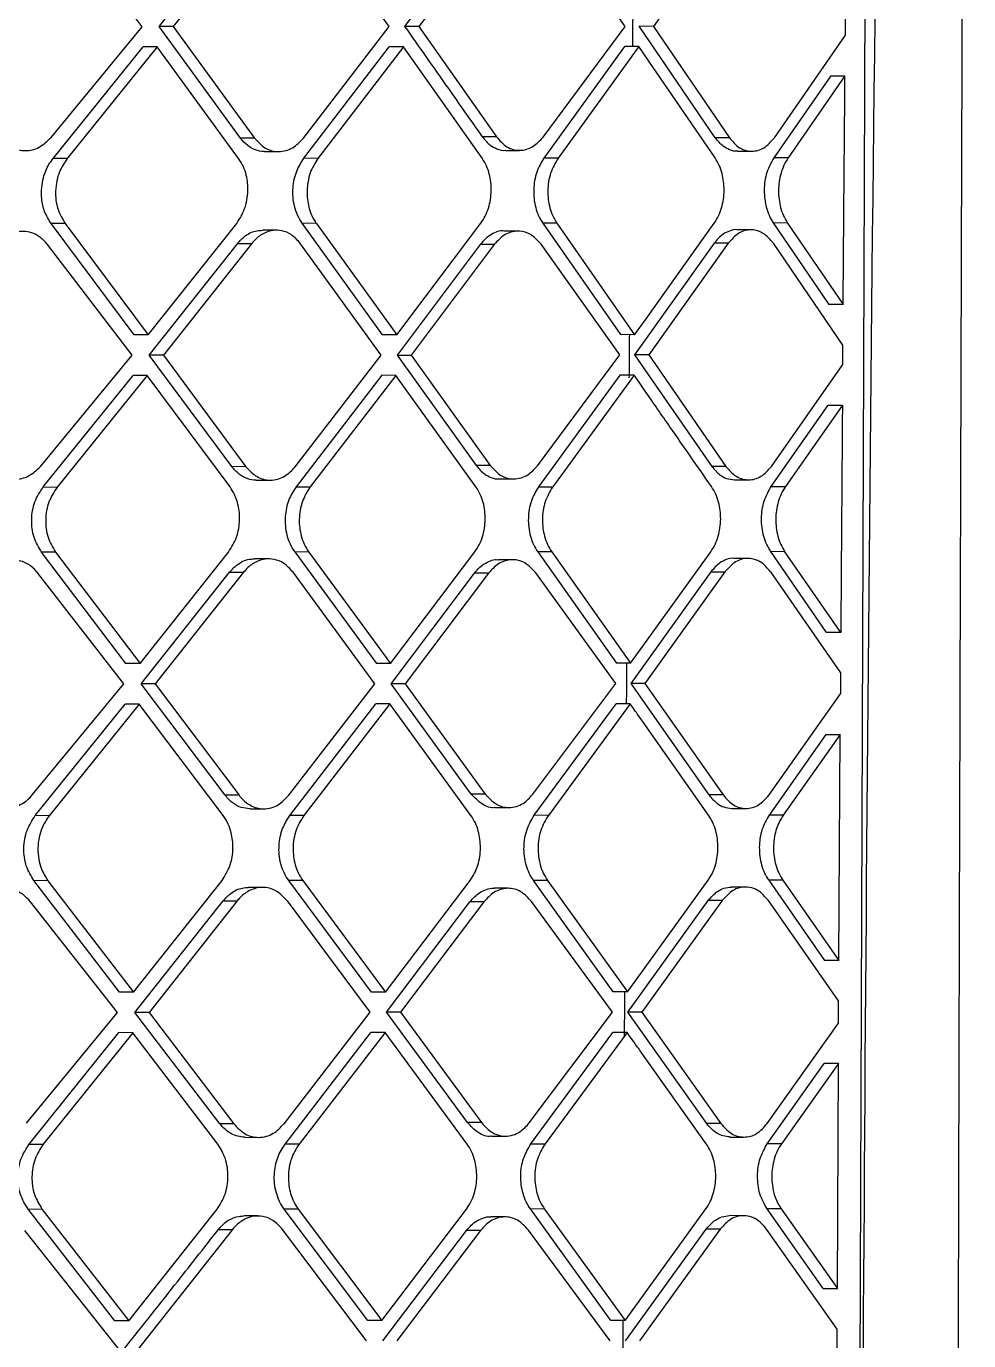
# Model space of a CAD drawing. Extents: x 526 to 610, y 679 to 808.
# Drawn here: x 538.282 to 539.306, y 746.247 to 747.675 of the extents above; entities that cross this region are included whole.
import ezdxf

# ---------------------------------------------------------------- set-up
doc = ezdxf.new("R2010")
doc.units = 0
doc.header["$MEASUREMENT"] = 0
doc.layers.add('1', color=4, linetype='Continuous')

# ---------------------------------------------------------------- blocks, each defined once
blk = doc.blocks.new('JETSETTER LX')
at = {"layer": '1', "color": 3, "linetype": 'Continuous', "lineweight": 25}
for p, q in [((13.0705, 52.0898), (13.0579, 48.6569)), ((12.2808, 50.7972), (12.1906, 50.9175)), ((12.2992, 50.7973), (12.3948, 50.9185)), ((12.4101, 50.9184), (12.3145, 50.7973)), ((12.549, 50.7974), (12.4629, 50.9185)), ((12.6555, 50.9175), (12.5659, 50.7975)), ((12.6709, 50.9175), (12.5812, 50.7974)), ((12.8054, 50.7976), (12.7211, 50.9178)), ((12.9217, 50.9188), (12.8362, 50.7976)), ((12.1818, 50.6769), (12.2808, 50.7972)), ((12.3875, 50.6762), (12.2992, 50.7973)), ((12.3145, 50.7973), (12.2993, 50.7973)), ((12.3145, 50.7973), (12.4027, 50.6762)), ((12.4559, 50.6762), (12.549, 50.7974)), ((12.5812, 50.7974), (12.5659, 50.7975)), ((12.5812, 50.7974), (12.6657, 50.6775)), ((12.7163, 50.6772), (12.8054, 50.7976)), ((12.9033, 50.6766), (12.8207, 50.7977)), ((12.8362, 50.7976), (12.8208, 50.7977)), ((12.8362, 50.7976), (12.9188, 50.6766)), ((12.9677, 50.6766), (13.0448, 50.7881)), ((12.1841, 50.6541), (12.2817, 50.7753)), ((12.297, 50.7753), (12.1993, 50.6541)), ((12.297, 50.7753), (12.2817, 50.7753)), ((12.3855, 50.6542), (12.297, 50.7753)), ((12.4565, 50.6543), (12.5492, 50.7755)), ((12.5646, 50.7754), (12.4718, 50.6542)), ((12.5646, 50.7754), (12.5492, 50.7755)), ((12.6501, 50.6543), (12.5646, 50.7754)), ((12.805, 50.7757), (12.7173, 50.6545)), ((12.8204, 50.7756), (12.7327, 50.6544)), ((12.8204, 50.7756), (12.805, 50.7757)), ((12.9033, 50.6546), (12.8313, 50.7598)), ((13.0289, 50.744), (12.9672, 50.6547)), ((13.0444, 50.744), (12.9826, 50.6546)), ((13.0289, 50.744), (13.0444, 50.744)), ((12.4027, 50.6762), (12.3875, 50.6762)), ((12.6657, 50.6775), (12.6503, 50.6776)), ((12.9188, 50.6766), (12.9033, 50.6766)), ((12.1993, 50.6541), (12.1841, 50.6541)), ((12.4137, 50.6616), (12.4289, 50.6616)), ((12.4718, 50.6542), (12.4565, 50.6543)), ((12.6754, 50.6629), (12.6908, 50.6629)), ((12.7327, 50.6544), (12.7173, 50.6545)), ((12.9276, 50.662), (12.943, 50.662)), ((12.9826, 50.6546), (12.9671, 50.6547)), ((12.2721, 50.4623), (12.1818, 50.5834)), ((12.197, 50.5834), (12.1818, 50.5834)), ((12.197, 50.5834), (12.2874, 50.4623)), ((12.2874, 50.4623), (12.3835, 50.5835)), ((12.542, 50.4625), (12.4547, 50.5836)), ((12.47, 50.5835), (12.4547, 50.5836)), ((12.47, 50.5835), (12.5573, 50.4624)), ((12.5573, 50.4624), (12.6487, 50.5836)), ((12.7161, 50.5837), (12.8004, 50.4627)), ((12.7314, 50.5837), (12.7161, 50.5837)), ((12.7314, 50.5837), (12.8158, 50.4626)), ((12.8282, 50.4798), (12.9024, 50.5838)), ((12.9665, 50.584), (13.0269, 50.4953)), ((12.982, 50.5839), (12.9666, 50.584)), ((12.982, 50.5839), (13.0424, 50.4953)), ((12.4267, 50.5761), (12.4114, 50.5762)), ((12.6893, 50.5751), (12.6739, 50.5752)), ((12.9423, 50.5765), (12.9269, 50.5766)), ((12.2698, 50.4403), (12.1779, 50.5605)), ((12.2885, 50.4403), (12.3843, 50.5615)), ((12.3996, 50.5615), (12.3038, 50.4403)), ((12.3996, 50.5615), (12.3843, 50.5615)), ((12.5405, 50.4404), (12.4529, 50.5615)), ((12.648, 50.5605), (12.5578, 50.4405)), ((12.6633, 50.5605), (12.5731, 50.4405)), ((12.6633, 50.5605), (12.648, 50.5605)), ((12.7999, 50.4406), (12.7142, 50.5609)), ((12.9021, 50.5619), (12.8157, 50.4407)), ((12.9175, 50.5619), (12.8311, 50.4406)), ((12.9175, 50.5619), (12.9021, 50.5619)), ((13.0421, 50.4514), (12.9666, 50.5619)), ((13.0424, 50.4953), (13.0269, 50.4953)), ((12.8158, 50.4626), (12.8282, 50.4798)), ((12.2874, 50.4623), (12.2721, 50.4623)), ((12.5573, 50.4624), (12.542, 50.4625)), ((12.8158, 50.4626), (12.8004, 50.4627)), ((13.0419, 50.4302), (13.0421, 50.4514)), ((12.1707, 50.3199), (12.2698, 50.4403)), ((12.3782, 50.3193), (12.2885, 50.4403)), ((12.3038, 50.4403), (12.2885, 50.4403)), ((12.3038, 50.4403), (12.3935, 50.3192)), ((12.4471, 50.3192), (12.5405, 50.4404)), ((12.5578, 50.4405), (12.6437, 50.3206)), ((12.5578, 50.4405), (12.5731, 50.4405)), ((12.5731, 50.4405), (12.659, 50.3205)), ((12.7102, 50.3202), (12.7999, 50.4406)), ((12.8157, 50.4407), (12.8996, 50.3196)), ((12.8311, 50.4406), (12.8157, 50.4407)), ((12.8311, 50.4406), (12.915, 50.3196)), ((12.9645, 50.3196), (13.0419, 50.4302)), ((12.1732, 50.2972), (12.2709, 50.4183)), ((12.2862, 50.4183), (12.1885, 50.2971)), ((12.2862, 50.4183), (12.2709, 50.4183)), ((12.3762, 50.2972), (12.2862, 50.4183)), ((12.5411, 50.4185), (12.448, 50.2973)), ((12.5564, 50.4184), (12.4633, 50.2973)), ((12.5564, 50.4184), (12.5411, 50.4185)), ((12.6434, 50.2974), (12.5564, 50.4184)), ((12.7998, 50.4187), (12.7115, 50.2975)), ((12.8152, 50.4186), (12.7268, 50.2974)), ((12.8152, 50.4186), (12.7999, 50.4187)), ((12.9643, 50.2977), (13.0261, 50.3862)), ((13.0416, 50.3861), (12.9797, 50.2976)), ((13.0261, 50.3862), (13.0416, 50.3861)), ((12.3935, 50.3192), (12.3782, 50.3193)), ((12.659, 50.3205), (12.6437, 50.3206)), ((12.915, 50.3196), (12.8996, 50.3196)), ((12.1733, 50.2972), (12.1885, 50.2971)), ((12.4047, 50.3046), (12.4199, 50.3046)), ((12.448, 50.2973), (12.4633, 50.2973)), ((12.6691, 50.306), (12.6844, 50.3059)), ((12.7115, 50.2975), (12.7268, 50.2974)), ((12.9242, 50.305), (12.9396, 50.305)), ((12.9643, 50.2977), (12.9797, 50.2976)), ((12.2631, 50.1054), (12.1714, 50.2265)), ((12.1866, 50.2264), (12.1714, 50.2265)), ((12.1866, 50.2264), (12.2784, 50.1053)), ((12.2784, 50.1053), (12.3746, 50.2265)), ((12.4465, 50.2266), (12.5352, 50.1055)), ((12.4618, 50.2265), (12.4465, 50.2266)), ((12.4618, 50.2265), (12.5505, 50.1055)), ((12.5505, 50.1055), (12.6422, 50.2267)), ((12.7105, 50.2268), (12.7961, 50.1057)), ((12.7258, 50.2267), (12.7105, 50.2268)), ((12.7258, 50.2267), (12.8114, 50.1056)), ((12.8249, 50.1243), (12.8987, 50.2269)), ((13.0244, 50.1391), (12.9638, 50.227)), ((12.9792, 50.2269), (12.9638, 50.227)), ((13.0399, 50.1391), (12.9792, 50.2269)), ((12.4182, 50.2192), (12.4029, 50.2192)), ((12.6833, 50.2182), (12.6679, 50.2182)), ((12.9391, 50.2195), (12.9237, 50.2196)), ((12.2608, 50.0833), (12.1675, 50.2036)), ((12.2797, 50.0834), (12.3756, 50.2046)), ((12.3909, 50.2045), (12.295, 50.0833)), ((12.3756, 50.2046), (12.3909, 50.2045)), ((12.5337, 50.0835), (12.4447, 50.2045)), ((12.5512, 50.0835), (12.6418, 50.2036)), ((12.6571, 50.2035), (12.5665, 50.0835)), ((12.6571, 50.2035), (12.6418, 50.2036)), ((12.7954, 50.0836), (12.7084, 50.2039)), ((12.8986, 50.2049), (12.8116, 50.0837)), ((12.914, 50.2049), (12.8269, 50.0837)), ((12.8986, 50.2049), (12.914, 50.2049)), ((12.9636, 50.2049), (13.0396, 50.0952)), ((13.0399, 50.1391), (13.0244, 50.1391)), ((12.8114, 50.1056), (12.8249, 50.1243)), ((12.2784, 50.1053), (12.2631, 50.1054)), ((12.5505, 50.1055), (12.5352, 50.1055)), ((12.8114, 50.1056), (12.7961, 50.1057)), ((13.0396, 50.0952), (13.0394, 50.0725)), ((12.1617, 49.963), (12.2608, 50.0833)), ((12.3708, 49.9623), (12.2797, 50.0834)), ((12.295, 50.0833), (12.2798, 50.0834)), ((12.295, 50.0833), (12.386, 49.9622)), ((12.4401, 49.9623), (12.5337, 50.0835)), ((12.6383, 49.9636), (12.5512, 50.0835)), ((12.5665, 50.0835), (12.5513, 50.0835)), ((12.5665, 50.0835), (12.6536, 49.9636)), ((12.7052, 49.9633), (12.7954, 50.0836)), ((12.8116, 50.0837), (12.8966, 49.9626)), ((12.8269, 50.0837), (12.8116, 50.0837)), ((12.8269, 50.0837), (12.912, 49.9626)), ((12.9619, 49.9626), (13.0394, 50.0725)), ((12.1646, 49.9402), (12.2622, 50.0614)), ((12.2774, 50.0613), (12.1798, 49.9401)), ((12.2774, 50.0613), (12.2622, 50.0614)), ((12.3687, 49.9402), (12.2774, 50.0613)), ((12.4412, 49.9403), (12.5345, 50.0615)), ((12.5497, 50.0615), (12.4564, 49.9403)), ((12.5497, 50.0615), (12.5345, 50.0615)), ((12.6379, 49.9404), (12.5497, 50.0615)), ((12.7068, 49.9405), (12.7956, 50.0617)), ((12.811, 50.0616), (12.7221, 49.9404)), ((12.811, 50.0616), (12.7956, 50.0617)), ((12.8962, 49.9406), (12.8243, 50.0427)), ((13.0237, 50.0284), (12.9619, 49.9407)), ((13.0392, 50.0284), (12.9773, 49.9406)), ((13.0237, 50.0284), (13.0392, 50.0284)), ((13.0377, 49.7827), (13.0392, 50.0284)), ((12.386, 49.9622), (12.3708, 49.9623)), ((12.6536, 49.9636), (12.6383, 49.9636)), ((12.912, 49.9626), (12.8966, 49.9626)), ((12.1798, 49.9401), (12.1646, 49.9402)), ((12.3976, 49.9477), (12.4128, 49.9476)), ((12.4564, 49.9403), (12.4412, 49.9403)), ((12.6641, 49.949), (12.6793, 49.9489)), ((12.7221, 49.9404), (12.7068, 49.9405)), ((12.9214, 49.948), (12.9368, 49.948)), ((12.9773, 49.9406), (12.9619, 49.9407)), ((12.2561, 49.7484), (12.1631, 49.8695)), ((12.1783, 49.8694), (12.1631, 49.8695)), ((12.1783, 49.8694), (12.2714, 49.7483)), ((12.2714, 49.7483), (12.3675, 49.8695)), ((12.5299, 49.7485), (12.44, 49.8696)), ((12.4553, 49.8696), (12.44, 49.8696)), ((12.4553, 49.8696), (12.5451, 49.7485)), ((12.5451, 49.7485), (12.637, 49.8697)), ((12.7926, 49.7487), (12.706, 49.8698)), ((12.7213, 49.8697), (12.706, 49.8698)), ((12.7213, 49.8697), (12.808, 49.7487)), ((12.8224, 49.7685), (12.8957, 49.8699)), ((12.9615, 49.87), (13.0223, 49.7828)), ((12.9769, 49.8699), (12.9615, 49.87)), ((12.9769, 49.8699), (13.0377, 49.7827)), ((12.4115, 49.8622), (12.3962, 49.8622)), ((12.6784, 49.8612), (12.6631, 49.8612)), ((12.9364, 49.8625), (12.921, 49.8626)), ((12.2538, 49.7263), (12.1593, 49.8466)), ((12.2729, 49.7264), (12.3688, 49.8476)), ((12.384, 49.8475), (12.2882, 49.7263)), ((12.3688, 49.8476), (12.384, 49.8475)), ((12.4382, 49.8476), (12.5283, 49.7265)), ((12.5461, 49.7265), (12.6368, 49.8466)), ((12.6521, 49.8465), (12.5614, 49.7265)), ((12.6521, 49.8465), (12.6368, 49.8466)), ((12.7919, 49.7266), (12.7039, 49.8469)), ((12.8083, 49.7267), (12.8958, 49.8479)), ((12.9111, 49.8479), (12.8236, 49.7267)), ((12.9111, 49.8479), (12.8958, 49.8479)), ((13.0375, 49.7388), (12.9612, 49.8479)), ((13.0377, 49.7827), (13.0223, 49.7828)), ((12.808, 49.7487), (12.8224, 49.7685)), ((12.2714, 49.7483), (12.2561, 49.7484)), ((12.5451, 49.7485), (12.5299, 49.7485)), ((12.808, 49.7487), (12.7926, 49.7487)), ((13.0374, 49.7148), (13.0375, 49.7388)), ((12.1549, 49.606), (12.2538, 49.7263)), ((12.3651, 49.6053), (12.2729, 49.7264)), ((12.2882, 49.7263), (12.273, 49.7264)), ((12.2882, 49.7263), (12.3804, 49.6052)), ((12.5283, 49.7265), (12.4347, 49.6053)), ((12.6342, 49.6066), (12.5461, 49.7265)), ((12.5614, 49.7265), (12.5461, 49.7265)), ((12.5614, 49.7265), (12.6495, 49.6066)), ((12.7014, 49.6063), (12.7919, 49.7266)), ((12.8942, 49.6056), (12.8083, 49.7267)), ((12.8236, 49.7267), (12.8083, 49.7267)), ((12.8236, 49.7267), (12.9096, 49.6056)), ((12.9599, 49.6056), (13.0374, 49.7148)), ((12.158, 49.5832), (12.2554, 49.7044)), ((12.2706, 49.7043), (12.1732, 49.5832)), ((12.2706, 49.7043), (12.2554, 49.7044)), ((12.3631, 49.5832), (12.2706, 49.7043)), ((12.436, 49.5833), (12.5293, 49.7045)), ((12.5446, 49.7045), (12.4512, 49.5833)), ((12.5446, 49.7045), (12.5293, 49.7045)), ((12.6338, 49.5834), (12.5446, 49.7045)), ((12.7032, 49.5835), (12.7923, 49.7047)), ((12.8076, 49.7047), (12.7185, 49.5835)), ((12.8076, 49.7047), (12.7923, 49.7047)), ((12.8937, 49.5836), (12.822, 49.6845)), ((12.96, 49.5837), (13.0218, 49.6708)), ((13.0372, 49.6708), (12.9754, 49.5836)), ((13.0372, 49.6708), (13.0218, 49.6708)), ((13.0361, 49.4263), (13.0372, 49.6708)), ((12.3804, 49.6052), (12.3651, 49.6053)), ((12.6495, 49.6066), (12.6342, 49.6066)), ((12.9096, 49.6056), (12.8942, 49.6056)), ((12.158, 49.5832), (12.1732, 49.5832)), ((12.3922, 49.5907), (12.4073, 49.5906)), ((12.4512, 49.5833), (12.436, 49.5833)), ((12.6602, 49.592), (12.6754, 49.5919)), ((12.7032, 49.5835), (12.7185, 49.5835)), ((12.9192, 49.591), (12.9346, 49.591)), ((12.9754, 49.5837), (12.96, 49.5837)), ((12.251, 49.3914), (12.1569, 49.5125)), ((12.1721, 49.5124), (12.1569, 49.5125)), ((12.1721, 49.5124), (12.2662, 49.3913)), ((12.2662, 49.3913), (12.3622, 49.5125)), ((12.5259, 49.3915), (12.4351, 49.5126)), ((12.4504, 49.5126), (12.4352, 49.5126)), ((12.4504, 49.5126), (12.5412, 49.3915)), ((12.5412, 49.3915), (12.6331, 49.5127)), ((12.79, 49.3917), (12.7026, 49.5128)), ((12.7179, 49.5127), (12.7026, 49.5128)), ((12.7179, 49.5127), (12.8054, 49.3917)), ((12.8206, 49.4126), (12.8933, 49.5129)), ((13.0207, 49.4263), (12.9597, 49.513)), ((12.9751, 49.5129), (12.9597, 49.513)), ((12.9751, 49.5129), (13.0361, 49.4263)), ((12.4064, 49.5052), (12.3911, 49.5052)), ((12.6748, 49.5042), (12.6595, 49.5042)), ((12.9343, 49.5055), (12.919, 49.5056)), ((12.2601, 49.3549), (12.1531, 49.4896)), ((12.3789, 49.4905), (12.2702, 49.3529)), ((12.3636, 49.4906), (12.3789, 49.4905)), ((12.5244, 49.3695), (12.4333, 49.4906)), ((12.5423, 49.3695), (12.6331, 49.4896)), ((12.6484, 49.4895), (12.5576, 49.3695)), ((12.6484, 49.4895), (12.6331, 49.4896)), ((12.7893, 49.3697), (12.7004, 49.4899)), ((12.8058, 49.3697), (12.8936, 49.4909)), ((12.9089, 49.4909), (12.8212, 49.3697)), ((12.9089, 49.4909), (12.8936, 49.4909)), ((13.0359, 49.3823), (12.9593, 49.4909)), ((13.0207, 49.4263), (13.0361, 49.4263)), ((12.8054, 49.3917), (12.8206, 49.4126)), ((12.2662, 49.3913), (12.251, 49.3914)), ((12.5412, 49.3915), (12.5259, 49.3915)), ((12.8054, 49.3917), (12.79, 49.3917)), ((13.0358, 49.3573), (13.0359, 49.3823))]:
    blk.add_line(p, q, dxfattribs=at)
at = {"layer": '1', "color": 3, "linetype": 'Continuous', "lineweight": 25, "flags": 128}
for points in [[(12.8313, 50.7598), (12.8252, 50.7687), (12.8204, 50.7756)], [(12.8274, 50.4012), (12.8206, 50.4109), (12.8152, 50.4186)]]:
    blk.add_lwpolyline(points, dxfattribs=at)
at = {"layer": '1', "color": 3, "linetype": 'Continuous', "lineweight": 25}
for points, knots in [([(13.1617, 43.6583), (13.1622, 43.8718), (13.1631, 44.3019), (13.1636, 44.9309), (13.164, 45.5277), (13.1641, 46.0716), (13.1642, 46.6131), (13.1644, 47.1644), (13.1649, 47.7379), (13.1655, 48.2141), (13.1661, 48.5971), (13.1667, 48.8903), (13.1673, 49.1848), (13.168, 49.4959), (13.1689, 49.8389), (13.17, 50.2232), (13.1714, 50.6654), (13.173, 51.1684), (13.1747, 51.7351), (13.1764, 52.3521), (13.1781, 52.9987), (13.1786, 53.4397), (13.1789, 53.6583)], [0, 0, 0, 0, 0.064043, 0.129021, 0.188699, 0.243093, 0.292193, 0.351147, 0.408463, 0.464243, 0.494021, 0.523342, 0.552206, 0.582377, 0.616662, 0.655095, 0.69768, 0.749323, 0.805999, 0.867696, 0.934431, 1, 1, 1, 1]), ([(13.1296, 53.6367), (13.1296, 53.6361), (13.1295, 53.6314), (13.1292, 53.6158), (13.1282, 53.56), (13.1241, 53.3516), (13.1073, 52.5409), (13.0727, 50.9378), (13.0646, 49.491), (13.06, 48.6578)], [0, 0, 0, 0, 0.000353, 0.002828, 0.009436, 0.033986, 0.128384, 0.498019, 1, 1, 1, 1]), ([(12.8139, 50.8196), (12.8138, 50.8123), (12.8136, 50.7976), (12.8134, 50.7829), (12.8134, 50.7756)], [0, 0, 0, 0, 0.503474, 1, 1, 1, 1]), ([(13.0448, 50.7881), (13.0448, 50.7917), (13.0449, 50.7982), (13.045, 50.8047), (13.045, 50.8075)], [0, 0, 0, 0, 0.560001, 1, 1, 1, 1]), ([(12.5659, 50.7975), (12.5818, 50.775), (12.61, 50.735), (12.638, 50.695), (12.6503, 50.6776)], [0, 0, 0, 0, 0.562685, 1, 1, 1, 1]), ([(13.0424, 50.4953), (13.0427, 50.5367), (13.0433, 50.6153), (13.044, 50.6982), (13.0444, 50.7397), (13.0444, 50.744)], [0, 0, 0, 0, 0.5, 0.948214, 1, 1, 1, 1]), ([(12.1266, 50.6772), (12.1286, 50.6749), (12.1324, 50.6704), (12.1414, 50.6645), (12.1538, 50.6614), (12.1692, 50.6648), (12.1776, 50.6729), (12.1818, 50.6769)], [0, 0, 0, 0, 0.133166, 0.261119, 0.500361, 0.749179, 1, 1, 1, 1]), ([(12.4137, 50.6617), (12.4133, 50.6617), (12.41, 50.6613), (12.4037, 50.6631), (12.3949, 50.6676), (12.39, 50.6733), (12.3875, 50.6762)], [0, 0, 0, 0, 0.038801, 0.33146, 0.651871, 1, 1, 1, 1]), ([(12.4027, 50.6762), (12.4065, 50.6721), (12.414, 50.6639), (12.4267, 50.6609), (12.4368, 50.6623), (12.4464, 50.6662), (12.4522, 50.6723), (12.4559, 50.6762)], [0, 0, 0, 0, 0.249464, 0.498817, 0.634636, 0.763603, 1, 1, 1, 1]), ([(12.6503, 50.6776), (12.6531, 50.6742), (12.6578, 50.6686), (12.6666, 50.6642), (12.6723, 50.6625), (12.6754, 50.663), (12.6754, 50.663)], [0, 0, 0, 0, 0.391006, 0.666648, 0.995201, 1, 1, 1, 1]), ([(12.6657, 50.6775), (12.6693, 50.6735), (12.6765, 50.6653), (12.6887, 50.6622), (12.6985, 50.6637), (12.7076, 50.6677), (12.7129, 50.6735), (12.7163, 50.6772)], [0, 0, 0, 0, 0.249213, 0.498608, 0.643315, 0.775257, 1, 1, 1, 1]), ([(12.9276, 50.662), (12.9276, 50.662), (12.9247, 50.6615), (12.9193, 50.6632), (12.9108, 50.6675), (12.9061, 50.6732), (12.9033, 50.6766)], [0, 0, 0, 0, 0.00178, 0.323625, 0.597529, 1, 1, 1, 1]), ([(12.9188, 50.6766), (12.9223, 50.6724), (12.9272, 50.6668), (12.9357, 50.6628), (12.9447, 50.6612), (12.9568, 50.6643), (12.9641, 50.6725), (12.9677, 50.6766)], [0, 0, 0, 0, 0.249482, 0.342738, 0.500385, 0.75038, 1, 1, 1, 1]), ([(12.1818, 50.5834), (12.1792, 50.5876), (12.1743, 50.5955), (12.1713, 50.6095), (12.1712, 50.6221), (12.1735, 50.635), (12.178, 50.6459), (12.1825, 50.652), (12.1841, 50.6541)], [0, 0, 0, 0, 0.206381, 0.389639, 0.549713, 0.68655, 0.889699, 1, 1, 1, 1]), ([(12.1993, 50.6541), (12.1962, 50.6494), (12.1913, 50.6421), (12.1877, 50.6295), (12.1861, 50.6159), (12.1879, 50.5988), (12.194, 50.5885), (12.197, 50.5834)], [0, 0, 0, 0, 0.2278723, 0.3589258, 0.5010821, 0.750487, 1, 1, 1, 1]), ([(12.3835, 50.5835), (12.3867, 50.5886), (12.3932, 50.5989), (12.3964, 50.6181), (12.3948, 50.6337), (12.3909, 50.6457), (12.3874, 50.6512), (12.3855, 50.6542)], [0, 0, 0, 0, 0.24857, 0.499632, 0.716873, 0.850307, 1, 1, 1, 1]), ([(12.4547, 50.5836), (12.4529, 50.5864), (12.4494, 50.5919), (12.4461, 50.6019), (12.4445, 50.612), (12.4445, 50.6251), (12.4477, 50.6405), (12.4536, 50.6498), (12.4565, 50.6543)], [0, 0, 0, 0, 0.14388, 0.282402, 0.415579, 0.543425, 0.78213, 1, 1, 1, 1]), ([(12.4718, 50.6542), (12.4686, 50.6492), (12.4638, 50.6415), (12.4607, 50.6288), (12.4594, 50.6161), (12.4609, 50.6033), (12.4649, 50.5915), (12.4682, 50.5862), (12.4699, 50.5835)], [0, 0, 0, 0, 0.244737, 0.371339, 0.500424, 0.731274, 0.861019, 1, 1, 1, 1]), ([(12.6487, 50.5836), (12.6503, 50.5862), (12.6537, 50.5911), (12.6583, 50.6029), (12.6609, 50.6188), (12.659, 50.6347), (12.655, 50.6465), (12.6518, 50.6517), (12.6501, 50.6543)], [0, 0, 0, 0, 0.128548, 0.254971, 0.500537, 0.734828, 0.863664, 1, 1, 1, 1]), ([(12.7173, 50.6545), (12.7144, 50.6496), (12.7085, 50.6397), (12.7059, 50.6235), (12.7063, 50.6105), (12.7081, 50.6007), (12.7113, 50.5915), (12.7145, 50.5863), (12.7161, 50.5837)], [0, 0, 0, 0, 0.23656, 0.481293, 0.607513, 0.736, 0.866811, 1, 1, 1, 1]), ([(12.7327, 50.6544), (12.7296, 50.6492), (12.7236, 50.6389), (12.7207, 50.6191), (12.7226, 50.6031), (12.7267, 50.5914), (12.7298, 50.5863), (12.7314, 50.5837)], [0, 0, 0, 0, 0.251011, 0.499986, 0.738943, 0.866819, 1, 1, 1, 1]), ([(12.9024, 50.5838), (12.904, 50.5864), (12.9072, 50.5914), (12.9115, 50.6031), (12.9139, 50.6192), (12.9119, 50.6352), (12.9079, 50.6469), (12.9048, 50.652), (12.9033, 50.6546)], [0, 0, 0, 0, 0.130155, 0.257013, 0.500115, 0.739469, 0.867181, 1, 1, 1, 1]), ([(12.9671, 50.6547), (12.9643, 50.6496), (12.9586, 50.6395), (12.9558, 50.6197), (12.9578, 50.6033), (12.962, 50.5915), (12.965, 50.5865), (12.9665, 50.584)], [0, 0, 0, 0, 0.244852, 0.492302, 0.743286, 0.87103, 1, 1, 1, 1]), ([(12.9826, 50.6546), (12.981, 50.6521), (12.9779, 50.6471), (12.9737, 50.6354), (12.9713, 50.6193), (12.9734, 50.6032), (12.9774, 50.5915), (12.9804, 50.5865), (12.982, 50.5839)], [0, 0, 0, 0, 0.129008, 0.255478, 0.500117, 0.740833, 0.8682, 1, 1, 1, 1]), ([(12.1779, 50.5605), (12.1753, 50.5635), (12.1702, 50.5691), (12.161, 50.5736), (12.1522, 50.5752), (12.142, 50.5741), (12.1317, 50.5695), (12.1253, 50.563), (12.1226, 50.5602)], [0, 0, 0, 0, 0.175694, 0.336945, 0.483743, 0.616085, 0.836602, 1, 1, 1, 1]), ([(12.3843, 50.5615), (12.387, 50.5645), (12.3932, 50.5713), (12.403, 50.5758), (12.4094, 50.5759), (12.4114, 50.576)], [0, 0, 0, 0, 0.34943, 0.797504, 1, 1, 1, 1]), ([(12.4529, 50.5615), (12.4497, 50.5651), (12.4438, 50.5718), (12.433, 50.576), (12.4234, 50.5764), (12.4137, 50.5737), (12.4058, 50.5685), (12.4011, 50.5632), (12.3996, 50.5615)], [0, 0, 0, 0, 0.212542, 0.4002, 0.562904, 0.700598, 0.90018, 1, 1, 1, 1]), ([(12.6739, 50.5751), (12.6739, 50.5752), (12.6694, 50.5764), (12.6622, 50.5729), (12.6536, 50.5673), (12.6499, 50.5628), (12.648, 50.5605)], [0, 0, 0, 0, 0.006981, 0.491903, 0.743292, 1, 1, 1, 1]), ([(12.7142, 50.5609), (12.7105, 50.5649), (12.7037, 50.5725), (12.6943, 50.575), (12.687, 50.5752), (12.6814, 50.5743), (12.6722, 50.5703), (12.6668, 50.5643), (12.6633, 50.5605)], [0, 0, 0, 0, 0.249179, 0.469215, 0.498974, 0.639487, 0.769974, 1, 1, 1, 1]), ([(12.9269, 50.5766), (12.9269, 50.5766), (12.9242, 50.5771), (12.9191, 50.5755), (12.9103, 50.5716), (12.9052, 50.5656), (12.9021, 50.5619)], [0, 0, 0, 0, 0.002263, 0.297017, 0.56182, 1, 1, 1, 1]), ([(12.9666, 50.5619), (12.9631, 50.5661), (12.9592, 50.5706), (12.9538, 50.5737), (12.9495, 50.5757), (12.9409, 50.5774), (12.9285, 50.5742), (12.9212, 50.566), (12.9175, 50.5619)], [0, 0, 0, 0, 0.249579, 0.275177, 0.325597, 0.50043, 0.750407, 1, 1, 1, 1]), ([(12.8101, 50.4626), (12.81, 50.4553), (12.8099, 50.4396), (12.8098, 50.4239), (12.8097, 50.4157)], [0, 0, 0, 0, 0.471458, 1, 1, 1, 1]), ([(12.8994, 50.2976), (12.8843, 50.3192), (12.8603, 50.3538), (12.8363, 50.3883), (12.8274, 50.4012)], [0, 0, 0, 0, 0.6276313, 1, 1, 1, 1]), ([(13.0416, 50.3861), (13.0416, 50.3848), (13.0415, 50.3731), (13.0412, 50.3319), (13.0406, 50.2508), (13.0401, 50.1802), (13.0399, 50.1391)], [0, 0, 0, 0, 0.0156481, 0.1429111, 0.500005, 1, 1, 1, 1]), ([(12.1151, 50.3202), (12.1191, 50.3161), (12.1271, 50.308), (12.1425, 50.3045), (12.158, 50.3078), (12.1664, 50.3158), (12.1707, 50.3199)], [0, 0, 0, 0, 0.256138, 0.499736, 0.746349, 1, 1, 1, 1]), ([(12.4047, 50.3047), (12.4045, 50.3047), (12.4014, 50.3043), (12.3951, 50.306), (12.3859, 50.3104), (12.3809, 50.3162), (12.3782, 50.3193)], [0, 0, 0, 0, 0.019964, 0.316431, 0.643124, 1, 1, 1, 1]), ([(12.3935, 50.3192), (12.3973, 50.3151), (12.405, 50.307), (12.4178, 50.3039), (12.4279, 50.3053), (12.4376, 50.3093), (12.4434, 50.3153), (12.4471, 50.3192)], [0, 0, 0, 0, 0.249506, 0.498865, 0.635259, 0.764411, 1, 1, 1, 1]), ([(12.6437, 50.3206), (12.6466, 50.3172), (12.6515, 50.3114), (12.6604, 50.3072), (12.666, 50.3055), (12.6691, 50.306), (12.6691, 50.306)], [0, 0, 0, 0, 0.403938, 0.676519, 0.995654, 1, 1, 1, 1]), ([(12.659, 50.3205), (12.6627, 50.3165), (12.67, 50.3083), (12.6824, 50.3052), (12.6923, 50.3067), (12.7015, 50.3107), (12.7068, 50.3166), (12.7102, 50.3202)], [0, 0, 0, 0, 0.249294, 0.498683, 0.644585, 0.776915, 1, 1, 1, 1]), ([(12.8996, 50.3196), (12.9025, 50.3162), (12.9072, 50.3105), (12.9159, 50.3059), (12.9213, 50.3053), (12.9242, 50.305)], [0, 0, 0, 0, 0.405785, 0.680528, 1, 1, 1, 1]), ([(12.915, 50.3196), (12.9186, 50.3155), (12.9258, 50.3073), (12.9397, 50.3038), (12.9536, 50.3073), (12.9609, 50.3155), (12.9645, 50.3196)], [0, 0, 0, 0, 0.249766, 0.499802, 0.750031, 1, 1, 1, 1]), ([(12.3746, 50.2265), (12.3778, 50.2317), (12.3843, 50.242), (12.3875, 50.2617), (12.3855, 50.2777), (12.3812, 50.2895), (12.3779, 50.2946), (12.3762, 50.2972)], [0, 0, 0, 0, 0.24934, 0.499683, 0.738223, 0.866337, 1, 1, 1, 1]), ([(12.448, 50.2973), (12.4451, 50.2928), (12.4391, 50.2834), (12.436, 50.2679), (12.4361, 50.2549), (12.4378, 50.2447), (12.4412, 50.2349), (12.4447, 50.2294), (12.4465, 50.2266)], [0, 0, 0, 0, 0.220169, 0.459673, 0.587341, 0.719944, 0.857494, 1, 1, 1, 1]), ([(12.4633, 50.2973), (12.4601, 50.2922), (12.4553, 50.2845), (12.4522, 50.2719), (12.4509, 50.2591), (12.4525, 50.2463), (12.4567, 50.2345), (12.46, 50.2292), (12.4618, 50.2265)], [0, 0, 0, 0, 0.24474, 0.371321, 0.500359, 0.732779, 0.86216, 1, 1, 1, 1]), ([(12.6422, 50.2267), (12.6439, 50.2292), (12.6472, 50.2342), (12.6518, 50.2459), (12.6544, 50.2618), (12.6524, 50.2778), (12.6483, 50.2895), (12.6451, 50.2947), (12.6434, 50.2974)], [0, 0, 0, 0, 0.128939, 0.255483, 0.500432, 0.735236, 0.863987, 1, 1, 1, 1]), ([(12.7115, 50.2975), (12.7086, 50.2926), (12.7026, 50.2826), (12.7, 50.2664), (12.7005, 50.2534), (12.7024, 50.2437), (12.7056, 50.2345), (12.7088, 50.2293), (12.7105, 50.2268)], [0, 0, 0, 0, 0.237949, 0.483213, 0.609344, 0.737488, 0.867691, 1, 1, 1, 1]), ([(12.7268, 50.2974), (12.7238, 50.2922), (12.7177, 50.2819), (12.7148, 50.2621), (12.7169, 50.2461), (12.721, 50.2344), (12.7242, 50.2293), (12.7258, 50.2267)], [0, 0, 0, 0, 0.25122, 0.499885, 0.739695, 0.867401, 1, 1, 1, 1]), ([(12.8987, 50.2269), (12.9003, 50.2294), (12.9035, 50.2344), (12.9078, 50.2462), (12.9102, 50.2622), (12.9082, 50.2782), (12.9041, 50.2899), (12.901, 50.295), (12.8994, 50.2976)], [0, 0, 0, 0, 0.130306, 0.25723, 0.500148, 0.739703, 0.867359, 1, 1, 1, 1]), ([(12.9638, 50.227), (12.9622, 50.2295), (12.9592, 50.2345), (12.9549, 50.2463), (12.9528, 50.2627), (12.9557, 50.2825), (12.9614, 50.2926), (12.9643, 50.2977)], [0, 0, 0, 0, 0.128716, 0.256313, 0.507263, 0.754897, 1, 1, 1, 1]), ([(12.9797, 50.2976), (12.9781, 50.2951), (12.975, 50.2901), (12.9707, 50.2784), (12.9683, 50.2623), (12.9704, 50.2462), (12.9745, 50.2345), (12.9776, 50.2295), (12.9792, 50.2269)], [0, 0, 0, 0, 0.129097, 0.255613, 0.50014, 0.7412, 0.868479, 1, 1, 1, 1]), ([(12.1675, 50.2036), (12.1649, 50.2064), (12.16, 50.2119), (12.151, 50.2164), (12.1423, 50.2182), (12.1321, 50.2174), (12.1213, 50.2129), (12.1147, 50.2062), (12.1118, 50.2032)], [0, 0, 0, 0, 0.168715, 0.324986, 0.468809, 0.600179, 0.824707, 1, 1, 1, 1]), ([(12.3756, 50.2046), (12.3784, 50.2075), (12.3846, 50.2142), (12.3944, 50.2188), (12.4009, 50.219), (12.4029, 50.219)], [0, 0, 0, 0, 0.347715, 0.795164, 1, 1, 1, 1]), ([(12.4447, 50.2045), (12.4415, 50.2081), (12.4354, 50.2148), (12.4246, 50.219), (12.4148, 50.2194), (12.405, 50.2167), (12.3978, 50.2119), (12.3931, 50.207), (12.3915, 50.2052), (12.3909, 50.2045)], [0, 0, 0, 0, 0.212549, 0.400214, 0.562924, 0.700621, 0.90019, 0.962626, 1, 1, 1, 1]), ([(12.6418, 50.2036), (12.6437, 50.2058), (12.6474, 50.2103), (12.656, 50.2159), (12.6632, 50.2194), (12.6678, 50.2181), (12.6679, 50.2181)], [0, 0, 0, 0, 0.258242, 0.508609, 0.983861, 1, 1, 1, 1]), ([(12.7084, 50.2039), (12.7048, 50.2079), (12.6984, 50.2148), (12.6892, 50.2178), (12.6845, 50.2182), (12.6805, 50.2182), (12.6752, 50.2173), (12.666, 50.2133), (12.6606, 50.2073), (12.6571, 50.2035)], [0, 0, 0, 0, 0.249161, 0.428558, 0.491856, 0.499315, 0.64023, 0.770796, 1, 1, 1, 1]), ([(12.9237, 50.2196), (12.9236, 50.2196), (12.9209, 50.2201), (12.9157, 50.2185), (12.9069, 50.2146), (12.9018, 50.2086), (12.8986, 50.2049)], [0, 0, 0, 0, 0.002399, 0.297859, 0.56288, 1, 1, 1, 1]), ([(12.9636, 50.2049), (12.9601, 50.2091), (12.9561, 50.2137), (12.9505, 50.2168), (12.9462, 50.2188), (12.9376, 50.2204), (12.925, 50.2172), (12.9177, 50.209), (12.914, 50.2049)], [0, 0, 0, 0, 0.249572, 0.278589, 0.33014, 0.500412, 0.750343, 1, 1, 1, 1]), ([(12.8071, 50.1057), (12.8071, 50.0983), (12.807, 50.0836), (12.8068, 50.069), (12.8068, 50.0617)], [0, 0, 0, 0, 0.502807, 1, 1, 1, 1]), ([(12.8243, 50.0427), (12.8218, 50.0463), (12.8174, 50.0526), (12.8129, 50.0589), (12.811, 50.0616)], [0, 0, 0, 0, 0.56, 1, 1, 1, 1]), ([(12.1058, 49.9633), (12.1096, 49.9593), (12.1174, 49.9513), (12.1329, 49.9474), (12.1459, 49.9503), (12.1555, 49.9563), (12.1596, 49.9607), (12.1617, 49.963)], [0, 0, 0, 0, 0.241665, 0.488652, 0.740985, 0.86981, 1, 1, 1, 1]), ([(12.3976, 49.9477), (12.3946, 49.9479), (12.3883, 49.9485), (12.3788, 49.9533), (12.3736, 49.9592), (12.3708, 49.9623)], [0, 0, 0, 0, 0.299266, 0.633133, 1, 1, 1, 1]), ([(12.386, 49.9622), (12.3874, 49.9606), (12.391, 49.9562), (12.3997, 49.9498), (12.4106, 49.9469), (12.4209, 49.9484), (12.4306, 49.9523), (12.4364, 49.9584), (12.4401, 49.9623)], [0, 0, 0, 0, 0.090752, 0.250399, 0.4995, 0.63702, 0.766441, 1, 1, 1, 1]), ([(12.6641, 49.949), (12.6641, 49.949), (12.6594, 49.9478), (12.6494, 49.9519), (12.642, 49.9597), (12.6383, 49.9636)], [0, 0, 0, 0, 0.002587, 0.501294, 1, 1, 1, 1]), ([(12.6536, 49.9636), (12.6573, 49.9595), (12.6648, 49.9514), (12.6773, 49.9482), (12.6873, 49.9497), (12.6966, 49.9538), (12.7019, 49.9596), (12.7052, 49.9633)], [0, 0, 0, 0, 0.249364, 0.49876, 0.646383, 0.779273, 1, 1, 1, 1]), ([(12.8966, 49.9626), (12.8995, 49.9592), (12.9043, 49.9535), (12.9131, 49.9489), (12.9185, 49.9483), (12.9214, 49.948)], [0, 0, 0, 0, 0.410321, 0.683969, 1, 1, 1, 1]), ([(12.912, 49.9626), (12.9156, 49.9585), (12.9229, 49.9503), (12.9369, 49.9468), (12.9509, 49.9503), (12.9583, 49.9585), (12.9619, 49.9626)], [0, 0, 0, 0, 0.249774, 0.499774, 0.749974, 1, 1, 1, 1]), ([(12.1798, 49.9401), (12.1769, 49.9359), (12.1722, 49.9289), (12.1685, 49.9164), (12.1671, 49.9048), (12.168, 49.8933), (12.1711, 49.8808), (12.1756, 49.8738), (12.1783, 49.8694)], [0, 0, 0, 0, 0.208799, 0.344289, 0.50023, 0.652846, 0.787153, 1, 1, 1, 1]), ([(12.3675, 49.8695), (12.3707, 49.8747), (12.3772, 49.885), (12.3802, 49.9041), (12.3784, 49.9197), (12.3743, 49.9317), (12.3707, 49.9373), (12.3687, 49.9402)], [0, 0, 0, 0, 0.249871, 0.499496, 0.7164, 0.849971, 1, 1, 1, 1]), ([(12.44, 49.8696), (12.4382, 49.8724), (12.4346, 49.8778), (12.4312, 49.8876), (12.4294, 49.8977), (12.4293, 49.9107), (12.4323, 49.9263), (12.4383, 49.9358), (12.4412, 49.9403)], [0, 0, 0, 0, 0.141132, 0.277708, 0.409735, 0.537221, 0.777522, 1, 1, 1, 1]), ([(12.4564, 49.9403), (12.4533, 49.9352), (12.4485, 49.9276), (12.4454, 49.9149), (12.4442, 49.9021), (12.4459, 49.8892), (12.4501, 49.8774), (12.4535, 49.8722), (12.4553, 49.8696)], [0, 0, 0, 0, 0.245058, 0.371533, 0.500277, 0.735203, 0.863992, 1, 1, 1, 1]), ([(12.637, 49.8697), (12.6387, 49.8722), (12.6421, 49.8772), (12.6467, 49.8889), (12.6492, 49.9049), (12.6471, 49.9208), (12.643, 49.9326), (12.6396, 49.9377), (12.6379, 49.9404)], [0, 0, 0, 0, 0.129482, 0.256198, 0.500349, 0.735868, 0.864475, 1, 1, 1, 1]), ([(12.706, 49.8698), (12.7043, 49.8723), (12.7011, 49.8774), (12.6967, 49.8895), (12.6947, 49.9059), (12.6979, 49.9256), (12.7038, 49.9356), (12.7068, 49.9405)], [0, 0, 0, 0, 0.131496, 0.26118, 0.514007, 0.760164, 1, 1, 1, 1]), ([(12.7221, 49.9404), (12.719, 49.9352), (12.7129, 49.9249), (12.7101, 49.9051), (12.7122, 49.8891), (12.7164, 49.8774), (12.7197, 49.8723), (12.7213, 49.8697)], [0, 0, 0, 0, 0.251581, 0.499794, 0.740616, 0.868107, 1, 1, 1, 1]), ([(12.8957, 49.8699), (12.8973, 49.8724), (12.9005, 49.8774), (12.9049, 49.8892), (12.9072, 49.9052), (12.9051, 49.9212), (12.901, 49.9329), (12.8978, 49.938), (12.8962, 49.9406)], [0, 0, 0, 0, 0.130312, 0.257248, 0.500169, 0.739987, 0.867574, 1, 1, 1, 1]), ([(12.9619, 49.9407), (12.959, 49.9356), (12.9532, 49.9254), (12.9504, 49.9056), (12.9526, 49.8892), (12.9568, 49.8774), (12.9599, 49.8725), (12.9615, 49.87)], [0, 0, 0, 0, 0.246208, 0.494277, 0.744894, 0.872001, 1, 1, 1, 1]), ([(12.9773, 49.9406), (12.9757, 49.9381), (12.9725, 49.9331), (12.9682, 49.9214), (12.9659, 49.9053), (12.968, 49.8892), (12.9722, 49.8775), (12.9753, 49.8725), (12.9769, 49.8699)], [0, 0, 0, 0, 0.12925, 0.255833, 0.500189, 0.741606, 0.868783, 1, 1, 1, 1]), ([(12.1593, 49.8466), (12.1568, 49.8493), (12.1521, 49.8545), (12.1436, 49.859), (12.1351, 49.8611), (12.1248, 49.8608), (12.1134, 49.8566), (12.1064, 49.8495), (12.1032, 49.8462)], [0, 0, 0, 0, 0.158522, 0.307519, 0.446988, 0.576929, 0.807295, 1, 1, 1, 1]), ([(12.3688, 49.8476), (12.3714, 49.8505), (12.3775, 49.8571), (12.3874, 49.8617), (12.394, 49.862), (12.3962, 49.8621)], [0, 0, 0, 0, 0.339174, 0.783725, 1, 1, 1, 1]), ([(12.4382, 49.8476), (12.4349, 49.8511), (12.4288, 49.8578), (12.4178, 49.8621), (12.4079, 49.8624), (12.3981, 49.8597), (12.3908, 49.8548), (12.3861, 49.85), (12.3846, 49.8482), (12.384, 49.8475)], [0, 0, 0, 0, 0.213557, 0.401949, 0.565105, 0.702961, 0.90198, 0.963686, 1, 1, 1, 1]), ([(12.6368, 49.8466), (12.6403, 49.8504), (12.6458, 49.8564), (12.655, 49.8601), (12.6603, 49.8618), (12.663, 49.8612), (12.6631, 49.8612)], [0, 0, 0, 0, 0.453224, 0.711215, 0.989535, 1, 1, 1, 1]), ([(12.7039, 49.8469), (12.7001, 49.8509), (12.6927, 49.8589), (12.6802, 49.8619), (12.6703, 49.8603), (12.661, 49.8563), (12.6556, 49.8503), (12.6521, 49.8465)], [0, 0, 0, 0, 0.24947, 0.498908, 0.640759, 0.771706, 1, 1, 1, 1]), ([(12.8958, 49.8479), (12.899, 49.8516), (12.9042, 49.8575), (12.9131, 49.8618), (12.9183, 49.8623), (12.921, 49.8626)], [0, 0, 0, 0, 0.43952, 0.707057, 1, 1, 1, 1]), ([(12.9612, 49.8479), (12.9576, 49.852), (12.9528, 49.8576), (12.944, 49.8617), (12.9348, 49.8634), (12.9222, 49.8602), (12.9148, 49.852), (12.9111, 49.8479)], [0, 0, 0, 0, 0.249572, 0.335071, 0.500381, 0.750288, 1, 1, 1, 1]), ([(12.8048, 49.7487), (12.8048, 49.7413), (12.8047, 49.7252), (12.8046, 49.709), (12.8045, 49.7003)], [0, 0, 0, 0, 0.456248, 1, 1, 1, 1]), ([(12.822, 49.6845), (12.8193, 49.6883), (12.8145, 49.695), (12.8097, 49.7017), (12.8076, 49.7047)], [0, 0, 0, 0, 0.56, 1, 1, 1, 1]), ([(12.3922, 49.5907), (12.3871, 49.5914), (12.3769, 49.5927), (12.3691, 49.6011), (12.3651, 49.6053)], [0, 0, 0, 0, 0.4983, 1, 1, 1, 1]), ([(12.3804, 49.6052), (12.3843, 49.6012), (12.3921, 49.593), (12.4052, 49.5899), (12.4156, 49.5914), (12.4253, 49.5954), (12.431, 49.6014), (12.4347, 49.6053)], [0, 0, 0, 0, 0.249621, 0.499002, 0.639247, 0.769655, 1, 1, 1, 1]), ([(12.6602, 49.592), (12.6601, 49.592), (12.6554, 49.5908), (12.6453, 49.5949), (12.6379, 49.6027), (12.6342, 49.6066)], [0, 0, 0, 0, 0.002591, 0.501296, 1, 1, 1, 1]), ([(12.6495, 49.6066), (12.6532, 49.6025), (12.6583, 49.5969), (12.6674, 49.5929), (12.6751, 49.5914), (12.6836, 49.5928), (12.6928, 49.5969), (12.6981, 49.6027), (12.7014, 49.6063)], [0, 0, 0, 0, 0.249179, 0.338382, 0.499401, 0.649363, 0.782923, 1, 1, 1, 1]), ([(12.9193, 49.5911), (12.9145, 49.5917), (12.905, 49.5931), (12.8978, 49.6014), (12.8942, 49.6056)], [0, 0, 0, 0, 0.498271, 1, 1, 1, 1]), ([(12.9096, 49.6056), (12.9132, 49.6015), (12.9206, 49.5933), (12.9347, 49.5898), (12.9488, 49.5933), (12.9562, 49.6015), (12.9599, 49.6056)], [0, 0, 0, 0, 0.249779, 0.499757, 0.749934, 1, 1, 1, 1]), ([(12.3622, 49.5125), (12.3654, 49.5178), (12.3719, 49.5281), (12.3748, 49.5481), (12.3723, 49.5678), (12.3661, 49.5781), (12.3631, 49.5832)], [0, 0, 0, 0, 0.252896, 0.500175, 0.752593, 1, 1, 1, 1]), ([(12.4351, 49.5126), (12.4333, 49.5153), (12.4298, 49.5207), (12.4263, 49.5303), (12.4244, 49.5402), (12.4241, 49.5533), (12.427, 49.5691), (12.433, 49.5787), (12.436, 49.5833)], [0, 0, 0, 0, 0.138202, 0.27269, 0.403472, 0.530553, 0.772538, 1, 1, 1, 1]), ([(12.4512, 49.5833), (12.4481, 49.5782), (12.4417, 49.5679), (12.4387, 49.5482), (12.4409, 49.5321), (12.4452, 49.5203), (12.4487, 49.5152), (12.4504, 49.5126)], [0, 0, 0, 0, 0.2460969, 0.49954, 0.7379692, 0.866164, 1, 1, 1, 1]), ([(12.6331, 49.5127), (12.6348, 49.5152), (12.6382, 49.5203), (12.6428, 49.532), (12.6452, 49.5479), (12.6431, 49.5638), (12.6389, 49.5756), (12.6355, 49.5808), (12.6338, 49.5834)], [0, 0, 0, 0, 0.13016, 0.257087, 0.500234, 0.736703, 0.865118, 1, 1, 1, 1]), ([(12.7026, 49.5128), (12.7009, 49.5153), (12.6977, 49.5204), (12.6933, 49.5323), (12.6912, 49.5488), (12.6942, 49.5684), (12.7002, 49.5785), (12.7032, 49.5835)], [0, 0, 0, 0, 0.130104, 0.258805, 0.510885, 0.757849, 1, 1, 1, 1]), ([(12.7185, 49.5835), (12.7154, 49.5782), (12.7093, 49.5679), (12.7065, 49.5481), (12.7087, 49.532), (12.713, 49.5203), (12.7162, 49.5153), (12.7179, 49.5127)], [0, 0, 0, 0, 0.252083, 0.499664, 0.741628, 0.868885, 1, 1, 1, 1]), ([(12.8933, 49.5129), (12.895, 49.5154), (12.8982, 49.5205), (12.9025, 49.5322), (12.9049, 49.5482), (12.9027, 49.5642), (12.8985, 49.5759), (12.8954, 49.581), (12.8937, 49.5836)], [0, 0, 0, 0, 0.130735, 0.257819, 0.500174, 0.740289, 0.867803, 1, 1, 1, 1]), ([(12.9597, 49.513), (12.9567, 49.5182), (12.9509, 49.5286), (12.9486, 49.5486), (12.9513, 49.5684), (12.9571, 49.5786), (12.96, 49.5837)], [0, 0, 0, 0, 0.253444, 0.504195, 0.752845, 1, 1, 1, 1]), ([(12.9754, 49.5837), (12.9738, 49.5811), (12.9706, 49.5761), (12.9663, 49.5644), (12.9644, 49.5514), (12.9653, 49.5378), (12.9679, 49.526), (12.9721, 49.5176), (12.9748, 49.5134), (12.9751, 49.5129)], [0, 0, 0, 0, 0.129507, 0.256126, 0.499854, 0.624501, 0.773195, 0.973727, 1, 1, 1, 1]), ([(12.3636, 49.4906), (12.366, 49.4932), (12.3718, 49.4996), (12.3815, 49.5045), (12.3885, 49.505), (12.3911, 49.5052)], [0, 0, 0, 0, 0.306864, 0.74062, 1, 1, 1, 1]), ([(12.4333, 49.4906), (12.43, 49.4942), (12.4237, 49.501), (12.4124, 49.5052), (12.4025, 49.5054), (12.3926, 49.5025), (12.3854, 49.4976), (12.3808, 49.4928), (12.3794, 49.4912), (12.3789, 49.4905)], [0, 0, 0, 0, 0.216281, 0.406631, 0.570972, 0.709235, 0.906727, 0.966469, 1, 1, 1, 1]), ([(12.6331, 49.4896), (12.6366, 49.4934), (12.642, 49.4994), (12.6512, 49.5031), (12.6566, 49.5048), (12.6594, 49.5042), (12.6595, 49.5042)], [0, 0, 0, 0, 0.449931, 0.708449, 0.988746, 1, 1, 1, 1]), ([(12.7004, 49.4899), (12.6967, 49.4939), (12.6891, 49.502), (12.6766, 49.5049), (12.6666, 49.5033), (12.6573, 49.4992), (12.6518, 49.4933), (12.6484, 49.4895)], [0, 0, 0, 0, 0.249571, 0.499029, 0.642126, 0.773468, 1, 1, 1, 1]), ([(12.8936, 49.4909), (12.8968, 49.4946), (12.902, 49.5005), (12.911, 49.5048), (12.9162, 49.5053), (12.919, 49.5056)], [0, 0, 0, 0, 0.436636, 0.703916, 1, 1, 1, 1]), ([(12.9593, 49.4909), (12.9557, 49.4951), (12.9507, 49.5007), (12.9419, 49.5047), (12.9327, 49.5063), (12.9201, 49.5032), (12.9126, 49.495), (12.9089, 49.4909)], [0, 0, 0, 0, 0.249565, 0.339844, 0.500377, 0.750258, 1, 1, 1, 1]), ([(12.2583, 49.3572), (12.2776, 49.3815), (12.3129, 49.4259), (12.3478, 49.4704), (12.3636, 49.4906)], [0, 0, 0, 0, 0.5460054, 1, 1, 1, 1]), ([(12.8032, 49.3917), (12.8031, 49.3843), (12.8031, 49.3697), (12.803, 49.355), (12.803, 49.3477)], [0, 0, 0, 0, 0.501166, 1, 1, 1, 1])]:
    blk.add_open_spline(points, degree=3, knots=knots, dxfattribs=at)
for points in [[(12.1714, 50.2265), (12.1683, 50.2316), (12.1621, 50.2419), (12.1598, 50.2618), (12.163, 50.2817), (12.1698, 50.292), (12.1732, 50.2972)], [(12.1885, 50.2971), (12.1851, 50.2919), (12.1783, 50.2816), (12.175, 50.2618), (12.1773, 50.2419), (12.1835, 50.2316), (12.1866, 50.2264)], [(12.1631, 49.8695), (12.16, 49.8746), (12.1537, 49.885), (12.1513, 49.9048), (12.1545, 49.9247), (12.1612, 49.935), (12.1646, 49.9402)], [(12.1569, 49.5125), (12.1537, 49.5177), (12.1474, 49.528), (12.1449, 49.5478), (12.1479, 49.5677), (12.1546, 49.578), (12.158, 49.5832)], [(12.1732, 49.5832), (12.1699, 49.578), (12.1632, 49.5677), (12.1601, 49.5478), (12.1626, 49.5279), (12.169, 49.5176), (12.1721, 49.5124)]]:
    blk.add_open_spline(points, degree=3, dxfattribs=at)

msp = doc.modelspace()

# ---------------------------------------------------------------- block references
at = {"layer": '1'}
msp.add_blockref('JETSETTER LX', (526.127, 696.8772), dxfattribs=at)

doc.saveas('drawing.dxf')
